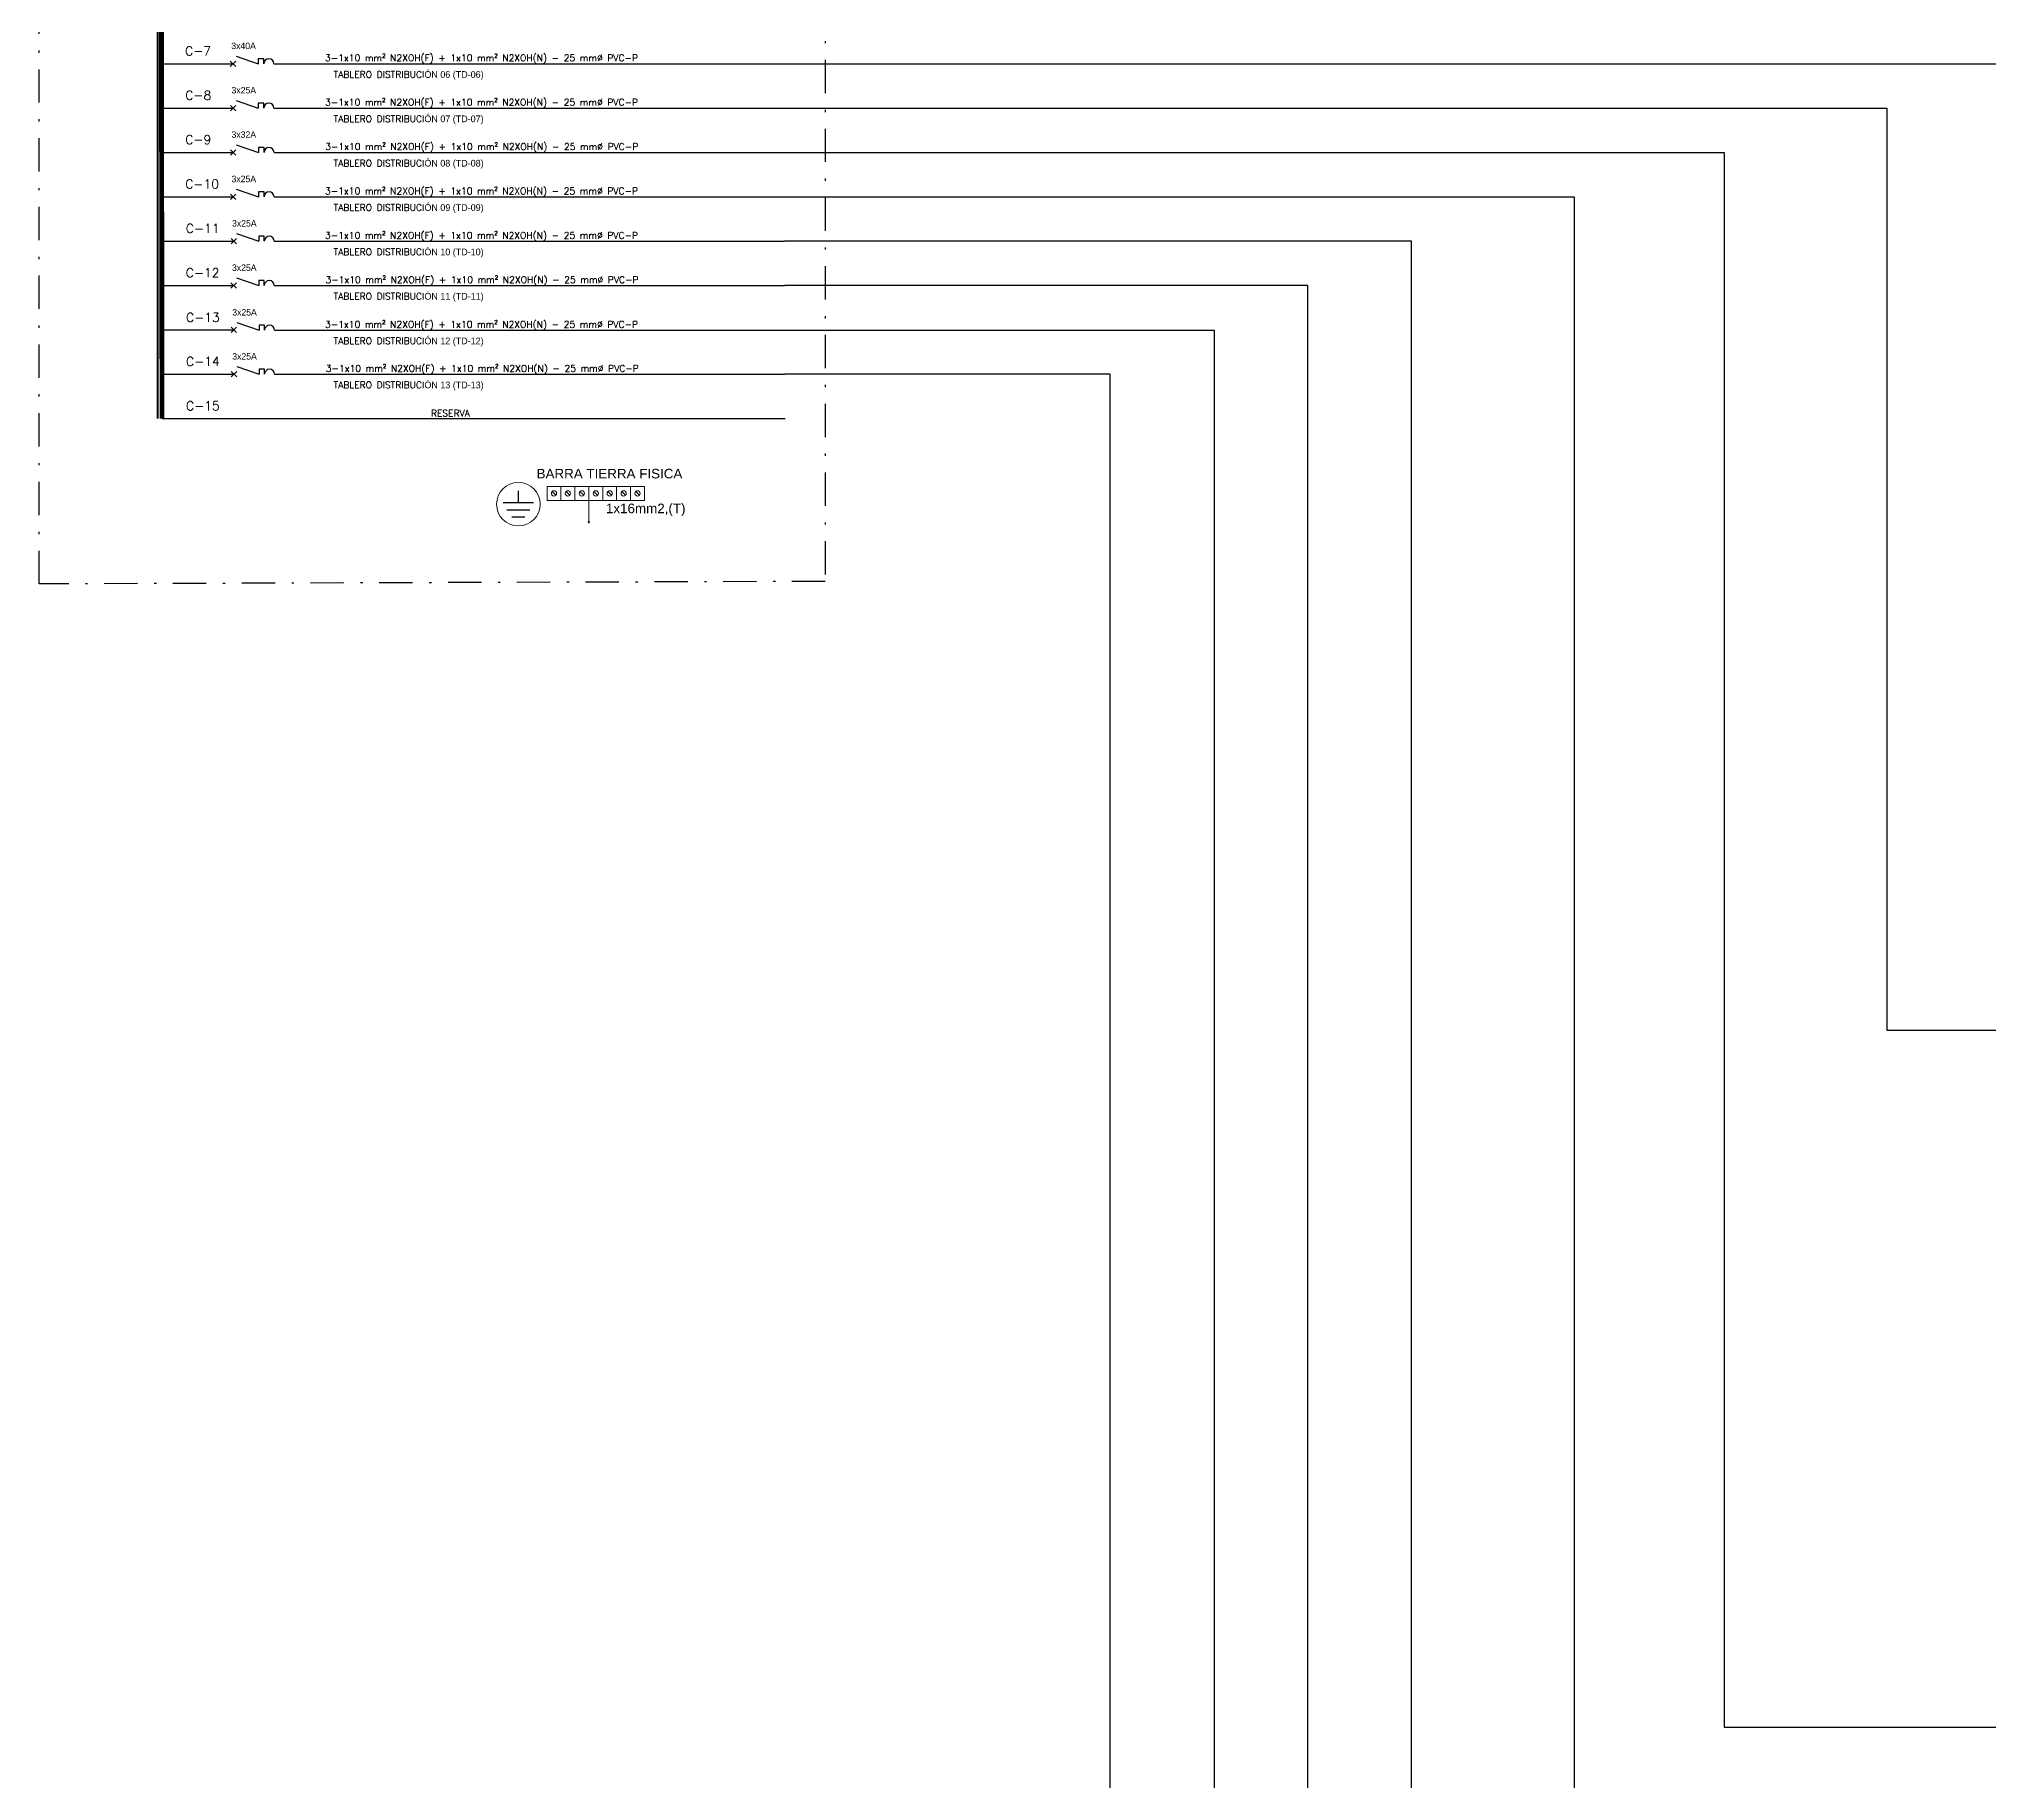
# Model space of a CAD drawing. Header units: inches. Extents: x 1395 to 2352, y -17763 to -17171.
# Drawn here: x 1914.7 to 2002.6, y -17464.3 to -17385.7 of the extents above; entities that cross this region are included whole.
import ezdxf

# ---------------------------------------------------------------- set-up
doc = ezdxf.new("R2010")
doc.units = ezdxf.units.IN
for name, pattern in [('CONTINUA', [0]), ('DASHDOT', [1, 0.5, -0.25, 0, -0.25]), ('HIDDEN', [0.375, 0.25, -0.125])]:
    doc.linetypes.add(name, pattern=pattern)
doc.layers.add('0-TEXTO Indicativo', color=7, linetype='Continuous', lineweight=0)
doc.layers.add('Barras', color=13, linetype='Continuous', lineweight=0)
for name, color, linetype in [('0.4', 4, 'Continuous'), ('PROYECCIONES 0.2', 2, 'HIDDEN'), ('tablero', 1, 'Continuous'), ('TEXTO 0.3', 3, 'Continuous')]:
    doc.layers.add(name, color=color, linetype=linetype)
doc.styles.add('kronen', font='GOTHIC.TTF')
doc.styles.add('RAUL-LTBT', font='swissl.ttf', dxfattribs={"height": 0.05})
doc.styles.add('Romans', font='romans.shx')

# ---------------------------------------------------------------- blocks, each defined once
blk = doc.blocks.new('CONECCION A TIERA')
at = {"color": 50}
for p, q in [((50.428, 41.833), (50.428, 42.383)), ((51.108, 41.833), (49.747, 41.833)), ((49.912, 41.519), (50.944, 41.519)), ((50.138, 41.205), (50.717, 41.205))]:
    blk.add_line(p, q, dxfattribs=at)
at = {"layer": 'Barras'}
for p, q in [((52.116, 42.179), (51.949, 42.346)), ((52.744, 42.179), (52.578, 42.346)), ((53.372, 42.179), (53.206, 42.346)), ((54, 42.179), (53.834, 42.346)), ((54.628, 42.179), (54.462, 42.346)), ((55.256, 42.179), (55.09, 42.346)), ((55.884, 42.179), (55.718, 42.346)), ((53.603, 41.948), (53.603, 40.96))]:
    blk.add_line(p, q, dxfattribs=at)
at = {"layer": 'Barras', "elevation": 0}
for points in [[(51.719, 41.948), (52.347, 41.948), (52.347, 42.576), (51.719, 42.576)], [(52.347, 41.948), (52.975, 41.948), (52.975, 42.576), (52.347, 42.576)], [(52.975, 41.948), (53.603, 41.948), (53.603, 42.576), (52.975, 42.576)], [(53.603, 41.948), (54.231, 41.948), (54.231, 42.576), (53.603, 42.576)], [(54.231, 41.948), (54.859, 41.948), (54.859, 42.576), (54.231, 42.576)], [(54.859, 41.948), (55.487, 41.948), (55.487, 42.576), (54.859, 42.576)], [(55.487, 41.948), (56.115, 41.948), (56.115, 42.576), (55.487, 42.576)]]:
    blk.add_lwpolyline(points, close=True, dxfattribs=at)
at = {"layer": 'Barras'}
for centre, radius in [((50.428, 41.775), 0.982), ((52.033, 42.262), 0.118), ((52.661, 42.262), 0.118), ((53.289, 42.262), 0.118), ((53.917, 42.262), 0.118), ((54.545, 42.262), 0.118), ((55.173, 42.262), 0.118), ((55.801, 42.262), 0.118)]:
    blk.add_circle(centre, radius, dxfattribs=at)
for start, end in [(0, 180), (180, 0)]:
    blk.add_arc((53.603, 40.96), 0.0268, start, end, dxfattribs=at)

msp = doc.modelspace()

# ---------------------------------------------------------------- linework, layer by layer
at = {"layer": '0.4', "color": 5}
for p, q in [((1920.217, -17386.859), (1923.47, -17386.859)), ((1920.227, -17388.859), (1923.48, -17388.859)), ((1920.227, -17390.859), (1923.48, -17390.859)), ((1920.227, -17392.86), (1923.48, -17392.86)), ((1920.251, -17394.86), (1923.504, -17394.86)), ((1920.248, -17396.86), (1923.501, -17396.86)), ((1920.251, -17398.859), (1923.504, -17398.859)), ((1920.226, -17400.858), (1923.514, -17400.858)), ((1920.272, -17402.858), (1948.358, -17402.859))]:
    msp.add_line(p, q, dxfattribs=at)
at = {"layer": '0.4', "color": 240}
for p, q in [((1923.347, -17386.981), (1923.592, -17386.737)), ((1923.592, -17386.981), (1923.347, -17386.737)), ((1923.607, -17386.513), (1924.609, -17386.857)), ((1923.607, -17388.516), (1924.609, -17388.86)), ((1923.358, -17388.981), (1923.602, -17388.737)), ((1923.602, -17388.981), (1923.358, -17388.737)), ((1923.358, -17390.982), (1923.602, -17390.737)), ((1923.602, -17390.982), (1923.358, -17390.737)), ((1923.617, -17390.513), (1924.62, -17390.858)), ((1923.358, -17392.982), (1923.602, -17392.737)), ((1923.602, -17392.982), (1923.358, -17392.737)), ((1923.617, -17392.514), (1924.62, -17392.858)), ((1923.381, -17394.982), (1923.626, -17394.737)), ((1923.626, -17394.982), (1923.381, -17394.737)), ((1923.63, -17394.516), (1924.633, -17394.861)), ((1923.628, -17396.517), (1924.63, -17396.861)), ((1923.379, -17396.982), (1923.623, -17396.738)), ((1923.623, -17396.982), (1923.379, -17396.738)), ((1923.381, -17398.981), (1923.626, -17398.737)), ((1923.626, -17398.981), (1923.381, -17398.737)), ((1923.641, -17398.529), (1924.643, -17398.873)), ((1923.392, -17400.981), (1923.636, -17400.736)), ((1923.636, -17400.981), (1923.392, -17400.736)), ((1923.641, -17400.515), (1924.643, -17400.859))]:
    msp.add_line(p, q, dxfattribs=at)
at = {"layer": '0.4', "color": 5, "const_width": 0.221, "elevation": 0}
msp.add_lwpolyline([(1920.227, -17374.858), (1920.272, -17402.858)], dxfattribs=at)
at = {"layer": '0.4', "color": 240, "elevation": 0}
for points in [[(1924.858, -17386.857), (1924.858, -17386.632), (1924.609, -17386.632), (1924.609, -17386.857)], [(1924.858, -17388.86), (1924.858, -17388.635), (1924.609, -17388.635), (1924.609, -17388.86)], [(1924.869, -17390.858), (1924.869, -17390.632), (1924.62, -17390.632), (1924.62, -17390.858)], [(1924.869, -17392.858), (1924.869, -17392.632), (1924.62, -17392.632), (1924.62, -17392.858)], [(1924.882, -17394.861), (1924.882, -17394.635), (1924.633, -17394.635), (1924.633, -17394.861)], [(1924.879, -17396.861), (1924.879, -17396.635), (1924.63, -17396.635), (1924.63, -17396.861)], [(1924.892, -17398.873), (1924.892, -17398.648), (1924.643, -17398.648), (1924.643, -17398.873)], [(1924.892, -17400.859), (1924.892, -17400.634), (1924.643, -17400.634), (1924.643, -17400.859)]]:
    msp.add_lwpolyline(points, dxfattribs=at)
at = {"layer": '0.4', "color": 5, "ltscale": 0.075, "elevation": 0}
for points in [[(1925.31, -17386.857), (1927.007, -17386.859), (1948.314, -17386.859)], [(1925.31, -17388.86), (1927.018, -17388.859), (1948.314, -17388.859)], [(1925.32, -17390.858), (1927.018, -17390.859), (1948.324, -17390.859)], [(1925.32, -17392.858), (1927.018, -17392.86), (1948.324, -17392.86)], [(1925.32, -17394.861), (1927.028, -17394.86), (1948.324, -17394.86)], [(1925.33, -17396.861), (1927.039, -17396.86), (1948.335, -17396.86)], [(1925.344, -17398.873), (1927.052, -17398.872), (1948.348, -17398.872)], [(1925.344, -17400.859), (1927.052, -17400.858), (1948.348, -17400.858)]]:
    msp.add_lwpolyline(points, dxfattribs=at)
at = {"layer": '0.4', "color": 5, "elevation": 0}
for points in [[(1948.314, -17386.859), (2005.816, -17386.859), (2005.816, -17404.384), (2038.705, -17404.384)], [(1948.314, -17388.859), (1998.02, -17388.859), (1998.02, -17430.426), (2038.705, -17430.426)], [(1948.324, -17390.859), (1990.688, -17390.859), (1990.688, -17461.862), (2084.723, -17461.862), (2084.723, -17430.311), (2105.214, -17430.311)], [(1948.324, -17392.86), (1983.926, -17392.86), (1983.926, -17475.241), (2038.705, -17475.241)], [(2105.214, -17475.126), (2084.723, -17475.126), (2084.723, -17502.094), (1976.596, -17502.094), (1976.596, -17394.86), (1948.324, -17394.86)], [(2038.705, -17512.84), (1971.922, -17512.84), (1971.922, -17396.86), (1948.335, -17396.86)], [(1948.348, -17398.872), (1967.689, -17398.872), (1967.689, -17536.95), (1967.689, -17507.569)], [(2038.705, -17560.031), (1963.009, -17560.031), (1963.009, -17400.858), (1948.348, -17400.858)]]:
    msp.add_lwpolyline(points, dxfattribs=at)
at = {"layer": '0.4', "color": 240}
for centre in [(1925.084, -17386.857), (1925.084, -17388.86), (1925.094, -17390.858), (1925.094, -17392.858), (1925.107, -17394.861), (1925.105, -17396.861), (1925.118, -17398.873), (1925.118, -17400.859)]:
    msp.add_arc(centre, 0.226, 0, 180, dxfattribs=at)
at = {"layer": 'PROYECCIONES 0.2', "color": 23, "linetype": 'CONTINUA', "lineweight": 40, "ltscale": 1.15}
msp.add_line((1920.063, -17374.858), (1920.063, -17402.858), dxfattribs=at)
at = {"layer": 'tablero', "color": 1, "linetype": 'DASHDOT', "ltscale": 3, "elevation": 0}
msp.add_lwpolyline([(1950.165, -17371.187), (1950.165, -17410.198), (1914.726, -17410.312), (1914.726, -17371.302)], close=True, dxfattribs=at)

# ---------------------------------------------------------------- block references
msp.add_blockref('CONECCION A TIERA', (1885.904, -17448.492))

# ---------------------------------------------------------------- texts
at = {"layer": '0-TEXTO Indicativo', "linetype": 'HIDDEN', "style": 'RAUL-LTBT'}
msp.add_text('BARRA TIERRA FISICA', height=0.43177, dxfattribs=at).set_placement((1937.155, -17405.554))
at = {"layer": '0-TEXTO Indicativo', "style": 'RAUL-LTBT'}
msp.add_text('1x16mm2,(T)', height=0.43177, dxfattribs=at).set_placement((1940.28, -17407.122))
at = {"layer": 'TEXTO 0.3', "color": 7}
for s, height, style, p in [('3x40A', 0.292, 'kronen', (1923.393, -17386.197)), ('C-7', 0.407, 'Romans', (1921.31, -17386.485)), ('3-1x10 mm² N2XOH(F) + 1x10 mm² N2XOH(N) - 25 mmØ PVC-P', 0.30177, 'Romans', (1927.617, -17386.744)), ('C-8', 0.407, 'Romans', (1921.32, -17388.485)), ('3x25A', 0.292, 'kronen', (1923.403, -17388.197)), ('3-1x10 mm² N2XOH(F) + 1x10 mm² N2XOH(N) - 25 mmØ PVC-P', 0.30177, 'Romans', (1927.617, -17388.746)), ('C-9', 0.407, 'Romans', (1921.32, -17390.485)), ('3x32A', 0.292, 'kronen', (1923.403, -17390.197)), ('3-1x10 mm² N2XOH(F) + 1x10 mm² N2XOH(N) - 25 mmØ PVC-P', 0.30177, 'Romans', (1927.627, -17390.745)), ('C-10', 0.407, 'Romans', (1921.32, -17392.486)), ('3x25A', 0.292, 'kronen', (1923.403, -17392.198)), ('3-1x10 mm² N2XOH(F) + 1x10 mm² N2XOH(N) - 25 mmØ PVC-P', 0.30177, 'Romans', (1927.617, -17392.746)), ('3x25A', 0.292, 'kronen', (1923.427, -17394.198)), ('C-11', 0.407, 'Romans', (1921.344, -17394.486)), ('3-1x10 mm² N2XOH(F) + 1x10 mm² N2XOH(N) - 25 mmØ PVC-P', 0.30177, 'Romans', (1927.617, -17394.747)), ('C-12', 0.407, 'Romans', (1921.341, -17396.486)), ('3x25A', 0.292, 'kronen', (1923.424, -17396.198)), ('3-1x10 mm² N2XOH(F) + 1x10 mm² N2XOH(N) - 25 mmØ PVC-P', 0.30177, 'Romans', (1927.638, -17396.747)), ('C-13', 0.407, 'Romans', (1921.354, -17398.499)), ('3x25A', 0.292, 'kronen', (1923.437, -17398.21)), ('3-1x10 mm² N2XOH(F) + 1x10 mm² N2XOH(N) - 25 mmØ PVC-P', 0.30177, 'Romans', (1927.617, -17398.759)), ('3x25A', 0.292, 'kronen', (1923.437, -17400.196)), ('C-14', 0.407, 'Romans', (1921.354, -17400.484)), ('3-1x10 mm² N2XOH(F) + 1x10 mm² N2XOH(N) - 25 mmØ PVC-P', 0.30177, 'Romans', (1927.651, -17400.745)), ('C-15', 0.407, 'Romans', (1921.354, -17402.485))]:
    msp.add_text(s, height=height, dxfattribs=dict(at, style=style)).set_placement(p)
at = {"layer": 'TEXTO 0.3', "color": 7, "char_height": 0.30177, "width": 15.98644, "attachment_point": 5, "style": 'kronen'}
for s, insert in [('{\\Fromans|c0;TABLERO DISTRIBUC}IÓN 06 (TD-06)', (1931.384, -17387.387)), ('{\\Fromans|c0;TABLERO DISTRIBUC}IÓN 07 (TD-07)', (1931.384, -17389.387)), ('{\\Fromans|c0;TABLERO DISTRIBUC}IÓN 08 (TD-08)', (1931.384, -17391.387)), ('{\\Fromans|c0;TABLERO DISTRIBUC}IÓN 09 (TD-09)', (1931.384, -17393.387)), ('{\\Fromans|c0;TABLERO DISTRIBUC}IÓN 10 (TD-10)', (1931.384, -17395.388)), ('{\\Fromans|c0;TABLERO DISTRIBUC}IÓN 11 (TD-11)', (1931.384, -17397.388)), ('{\\Fromans|c0;TABLERO DISTRIBUC}IÓN 12 (TD-12)', (1931.384, -17399.4)), ('{\\Fromans|c0;TABLERO DISTRIBUC}IÓN 13 (TD-13)', (1931.384, -17401.386)), ('{\\Fromans|c0;RESERVA}', (1933.268, -17402.614))]:
    msp.add_mtext(s, dxfattribs=dict(at, insert=insert))

doc.saveas('drawing.dxf')
